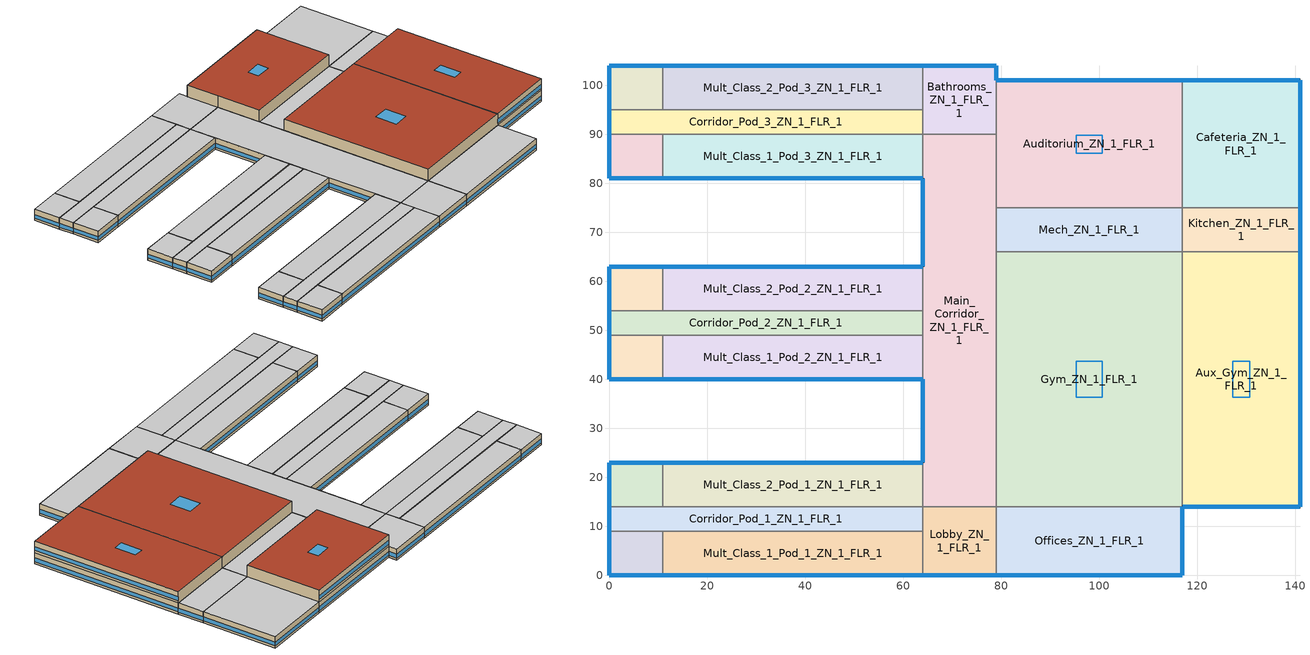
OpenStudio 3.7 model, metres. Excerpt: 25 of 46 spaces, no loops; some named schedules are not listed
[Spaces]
Kitchen_ZN_1_FLR_1
 floor foundation (BTAP-Grnd-Floor-Mass:U-0.757_std): 141,75 141,66 117,66 117,75 z0
 wall outside: 141,66 141,75 z0:4
 wall to Cafeteria_ZN_1_FLR_1: 141,75 117,75 z0:4
 wall to Aux_Gym_ZN_1_FLR_1: 117,66 141,66 z0:4
 wall to Mech_ZN_1_FLR_1: 117,75 117,66 z0:4
 window (BTAP-Ext-FixedWindow:U=0.190 SHGC=0.600): 141,66.03 141,74.97 z0.76:2.1
 ceiling to LIBRARY_MEDIA_CENTER_ZN_1_FLR_2: 141,66 141,75 117,75 117,66 z4
Gym_ZN_1_FLR_1
 floor foundation (BTAP-Grnd-Floor-Mass:U-0.757_std): 117,66 117,14 79,14 79,66 z0
 wall to Aux_Gym_ZN_1_FLR_1: 117,14 117,66 z4:8; 117,14 117,66 z0:4
 wall to Main_Corridor_ZN_1_FLR_1: 79,66 79,14 z0:4
 wall to Offices_ZN_1_FLR_1: 79,14 117,14 z0:4
 wall to Offices_ZN_1_FLR_2: 79,14 117,14 z4:8
 wall to Mech_ZN_1_FLR_2: 117,66 79,66 z4:8
 wall to Mech_ZN_1_FLR_1: 117,66 79,66 z0:4
 wall to Main_Corridor_ZN_1_FLR_2: 79,66 79,14 z4:8
 roof outside: 117,14 117,66 79,66 79,14 z8
 skylight (BTAP-Ext-Skylights:U=0.190 SHGC=0.600): 100.69,36.32 100.69,43.68 95.31,43.68 95.31,36.32 z8
Offices_ZN_1_FLR_1
 floor foundation (BTAP-Grnd-Floor-Mass:U-0.757_std): 117,14 117,0 79,0 79,14 z0
 wall outside: 79,0 117,0 117,14 z0:4
 wall to Lobby_ZN_1_FLR_1: 79,14 79,0 z0:4
 window (BTAP-Ext-FixedWindow:U=0.190 SHGC=0.600): 79.03,0 116.97,0 / 117,0.03 117,13.97 z0.76:2.1
 ceiling to Offices_ZN_1_FLR_2: 117,0 117,14 79,14 79,0 z4
Auditorium_ZN_1_FLR_1
 floor foundation (BTAP-Grnd-Floor-Mass:U-0.757_std): 117,101 117,75 79,75 79,101 z0
 wall outside: 117,101 79,101 z4:8; 117,101 79,101 z0:4
 wall to LIBRARY_MEDIA_CENTER_ZN_1_FLR_2: 117,75 117,101 z4:8
 wall to Main_Corridor_ZN_1_FLR_1: 79,90 79,75 z0:4
 wall to Cafeteria_ZN_1_FLR_1: 117,75 117,101 z0:4
 wall to Bathrooms_ZN_1_FLR_2: 79,101 79,90 z4:8
 wall to Bathrooms_ZN_1_FLR_1: 79,101 79,90 z0:4
 wall to Main_Corridor_ZN_1_FLR_2: 79,90 79,75 z4:8
 wall to Mech_ZN_1_FLR_2: 79,75 117,75 z4:8
 wall to Mech_ZN_1_FLR_1: 79,75 117,75 z0:4
 window (BTAP-Ext-FixedWindow:U=0.190 SHGC=0.600): 116.97,101 79.03,101 z0.76:2.1; 116.97,101 79.03,101 z4.76:6.1
 roof outside: 117,75 117,101 79,101 79,75 z8
 skylight (BTAP-Ext-Skylights:U=0.190 SHGC=0.600): 100.69,86.16 100.69,89.84 95.31,89.84 95.31,86.16 z8
Mult_Class_2_Pod_2_ZN_1_FLR_1
 floor foundation (BTAP-Grnd-Floor-Mass:U-0.757_std): 64,63 64,54 11,54 11,63 z0
 wall outside: 64,63 11,63 z0:4
 wall to Corner_Class_2_Pod_2_ZN_1_FLR_1: 11,63 11,54 z0:4
 wall to Corridor_Pod_2_ZN_1_FLR_1: 11,54 64,54 z0:4
 wall to Main_Corridor_ZN_1_FLR_1: 64,54 64,63 z0:4
 window (BTAP-Ext-FixedWindow:U=0.190 SHGC=0.600): 63.97,63 11.03,63 z0.76:2.1
 ceiling to Mult_Class_2_Pod_2_ZN_1_FLR_2: 64,54 64,63 11,63 11,54 z4
Aux_Gym_ZN_1_FLR_1
 floor foundation (BTAP-Grnd-Floor-Mass:U-0.757_std): 141,66 141,14 117,14 117,66 z0
 wall outside: 117,14 141,14 141,66 z0:4; 117,14 141,14 141,66 z4:8
 wall to LIBRARY_MEDIA_CENTER_ZN_1_FLR_2: 141,66 117,66 z4:8
 window (BTAP-Ext-FixedWindow:U=0.190 SHGC=0.600): 117.03,14 140.97,14 / 141,14.03 141,65.97 z0.76:2.1; 117.03,14 140.97,14 / 141,14.03 141,65.97 z4.76:6.1
 roof outside: 141,14 141,66 117,66 117,14 z8
 skylight (BTAP-Ext-Skylights:U=0.190 SHGC=0.600): 130.7,36.32 130.7,43.68 127.3,43.68 127.3,36.32 z8
Cafeteria_ZN_1_FLR_1
 floor foundation (BTAP-Grnd-Floor-Mass:U-0.757_std): 141,101 141,75 117,75 117,101 z0
 wall outside: 141,75 141,101 117,101 z0:4
 window (BTAP-Ext-FixedWindow:U=0.190 SHGC=0.600): 141,75.03 141,100.97 / 140.97,101 117.03,101 z0.76:2.1
 ceiling to LIBRARY_MEDIA_CENTER_ZN_1_FLR_2: 141,75 141,101 117,101 117,75 z4
Corner_Class_2_Pod_3_ZN_1_FLR_1
 floor foundation (BTAP-Grnd-Floor-Mass:U-0.757_std): 11,104 11,95 0,95 0,104 z0
 wall outside: 11,104 0,104 0,95 z0:4
 wall to Corridor_Pod_3_ZN_1_FLR_1: 0,95 11,95 z0:4
 wall to Mult_Class_2_Pod_3_ZN_1_FLR_1: 11,95 11,104 z0:4
 window (BTAP-Ext-FixedWindow:U=0.190 SHGC=0.600): 10.97,104 0.03,104 / 0,103.97 0,95.03 z0.76:2.1
 ceiling to Corner_Class_2_Pod_3_ZN_1_FLR_2: 11,95 11,104 0,104 0,95 z4
Mult_Class_1_Pod_1_ZN_1_FLR_1
 floor foundation (BTAP-Grnd-Floor-Mass:U-0.757_std): 64,9 64,0 11,0 11,9 z0
 wall outside: 11,0 64,0 z0:4
 wall to Lobby_ZN_1_FLR_1: 64,0 64,9 z0:4
 wall to Corner_Class_1_Pod_1_ZN_1_FLR_1: 11,9 11,0 z0:4
 wall to Corridor_Pod_1_ZN_1_FLR_1: 64,9 11,9 z0:4
 window (BTAP-Ext-FixedWindow:U=0.190 SHGC=0.600): 11.03,0 63.97,0 z0.76:2.1
 ceiling to Mult_Class_1_Pod_1_ZN_1_FLR_2: 64,0 64,9 11,9 11,0 z4
Corner_Class_1_Pod_1_ZN_1_FLR_1
 floor foundation (BTAP-Grnd-Floor-Mass:U-0.757_std): 11,9 11,0 0,0 0,9 z0
 wall outside: 0,9 0,0 11,0 z0:4
 wall to Corridor_Pod_1_ZN_1_FLR_1: 11,9 0,9 z0:4
 window (BTAP-Ext-FixedWindow:U=0.190 SHGC=0.600): 0.03,0 10.97,0 / 0,8.97 0,0.03 z0.76:2.1
 ceiling to Corner_Class_1_Pod_1_ZN_1_FLR_2: 11,0 11,9 0,9 0,0 z4
Corner_Class_1_Pod_2_ZN_1_FLR_1
 floor foundation (BTAP-Grnd-Floor-Mass:U-0.757_std): 11,49 11,40 0,40 0,49 z0
 wall outside: 0,49 0,40 11,40 z0:4
 wall to Mult_Class_1_Pod_2_ZN_1_FLR_1: 11,40 11,49 z0:4
 wall to Corridor_Pod_2_ZN_1_FLR_1: 11,49 0,49 z0:4
 window (BTAP-Ext-FixedWindow:U=0.190 SHGC=0.600): 0.03,40 10.97,40 / 0,48.97 0,40.03 z0.76:2.1
 ceiling to Corner_Class_1_Pod_2_ZN_1_FLR_2: 11,40 11,49 0,49 0,40 z4
Corridor_Pod_2_ZN_1_FLR_1
 floor foundation (BTAP-Grnd-Floor-Mass:U-0.757_std): 64,54 64,49 0,49 0,54 z0
 wall outside: 0,54 0,49 z0:4
 wall to Corner_Class_2_Pod_2_ZN_1_FLR_1: 11,54 0,54 z0:4
 wall to Main_Corridor_ZN_1_FLR_1: 64,49 64,54 z0:4
 wall to Mult_Class_1_Pod_2_ZN_1_FLR_1: 11,49 64,49 z0:4
 window (BTAP-Ext-FixedWindow:U=0.190 SHGC=0.600): 0,53.97 0,49.03 z0.76:2.11
 ceiling to Corridor_Pod_2_ZN_1_FLR_2: 64,49 64,54 0,54 0,49 z4
Corridor_Pod_1_ZN_1_FLR_1
 floor foundation (BTAP-Grnd-Floor-Mass:U-0.757_std): 64,14 64,9 0,9 0,14 z0
 wall outside: 0,14 0,9 z0:4
 wall to Mult_Class_2_Pod_1_ZN_1_FLR_1: 64,14 11,14 z0:4
 wall to Corner_Class_2_Pod_1_ZN_1_FLR_1: 11,14 0,14 z0:4
 wall to Lobby_ZN_1_FLR_1: 64,9 64,14 z0:4
 window (BTAP-Ext-FixedWindow:U=0.190 SHGC=0.600): 0,13.97 0,9.03 z0.76:2.11
 ceiling to Corridor_Pod_1_ZN_1_FLR_2: 64,9 64,14 0,14 0,9 z4
Main_Corridor_ZN_1_FLR_1
 floor foundation (BTAP-Grnd-Floor-Mass:U-0.757_std): 79,90 79,14 64,14 64,90 z0
 wall outside: 64,81 64,63 / 64,40 64,23 z0:4
 wall to Mult_Class_2_Pod_1_ZN_1_FLR_1: 64,23 64,14 z0:4
 wall to Lobby_ZN_1_FLR_1: 64,14 79,14 z0:4
 wall to Mult_Class_1_Pod_3_ZN_1_FLR_1: 64,90 64,81 z0:4
 wall to Mech_ZN_1_FLR_1: 79,66 79,75 z0:4
 wall to Mult_Class_1_Pod_2_ZN_1_FLR_1: 64,49 64,40 z0:4
 wall to Bathrooms_ZN_1_FLR_1: 79,90 64,90 z0:4
 window (BTAP-Ext-FixedWindow:U=0.190 SHGC=0.600): 64,39.97 64,23.03 / 64,80.97 64,63.03 z0.76:2.1
 ceiling to Main_Corridor_ZN_1_FLR_2: 79,14 79,90 64,90 64,14 z4
Bathrooms_ZN_1_FLR_1
 floor foundation (BTAP-Grnd-Floor-Mass:U-0.757_std): 79,104 79,90 64,90 64,104 z0
 wall outside: 79,101 79,104 64,104 z0:4
 wall to Corridor_Pod_3_ZN_1_FLR_1: 64,95 64,90 z0:4
 wall to Mult_Class_2_Pod_3_ZN_1_FLR_1: 64,104 64,95 z0:4
 window (BTAP-Ext-FixedWindow:U=0.190 SHGC=0.600): 79,101.03 79,103.97 z0.76:2.12; 78.97,104 64.03,104 z0.76:2.1
 ceiling to Bathrooms_ZN_1_FLR_2: 79,90 79,104 64,104 64,90 z4
Corridor_Pod_3_ZN_1_FLR_1
 floor foundation (BTAP-Grnd-Floor-Mass:U-0.757_std): 64,95 64,90 0,90 0,95 z0
 wall outside: 0,95 0,90 z0:4
 wall to Mult_Class_1_Pod_3_ZN_1_FLR_1: 11,90 64,90 z0:4
 wall to Corner_Class_1_Pod_3_ZN_1_FLR_1: 0,90 11,90 z0:4
 wall to Mult_Class_2_Pod_3_ZN_1_FLR_1: 64,95 11,95 z0:4
 window (BTAP-Ext-FixedWindow:U=0.190 SHGC=0.600): 0,94.97 0,90.03 z0.76:2.11
 ceiling to Corridor_Pod_3_ZN_1_FLR_2: 64,90 64,95 0,95 0,90 z4
Mult_Class_1_Pod_3_ZN_1_FLR_1
 floor foundation (BTAP-Grnd-Floor-Mass:U-0.757_std): 64,90 64,81 11,81 11,90 z0
 wall outside: 11,81 64,81 z0:4
 wall to Corner_Class_1_Pod_3_ZN_1_FLR_1: 11,90 11,81 z0:4
 window (BTAP-Ext-FixedWindow:U=0.190 SHGC=0.600): 11.03,81 63.97,81 z0.76:2.1
 ceiling to Mult_Class_1_Pod_3_ZN_1_FLR_2: 64,81 64,90 11,90 11,81 z4
Mult_Class_2_Pod_1_ZN_1_FLR_1
 floor foundation (BTAP-Grnd-Floor-Mass:U-0.757_std): 64,23 64,14 11,14 11,23 z0
 wall outside: 64,23 11,23 z0:4
 wall to Corner_Class_2_Pod_1_ZN_1_FLR_1: 11,23 11,14 z0:4
 window (BTAP-Ext-FixedWindow:U=0.190 SHGC=0.600): 63.97,23 11.03,23 z0.76:2.1
 ceiling to Mult_Class_2_Pod_1_ZN_1_FLR_2: 64,14 64,23 11,23 11,14 z4
Lobby_ZN_1_FLR_1
 floor foundation (BTAP-Grnd-Floor-Mass:U-0.757_std): 79,14 79,0 64,0 64,14 z0
 wall outside: 64,0 79,0 z0:4
 window (BTAP-Ext-FixedWindow:U=0.190 SHGC=0.600): 64.03,0 78.97,0 z0.76:2.1
 ceiling to Lobby_ZN_1_FLR_2: 79,0 79,14 64,14 64,0 z4
Mult_Class_2_Pod_3_ZN_1_FLR_1
 floor foundation (BTAP-Grnd-Floor-Mass:U-0.757_std): 64,104 64,95 11,95 11,104 z0
 wall outside: 64,104 11,104 z0:4
 window (BTAP-Ext-FixedWindow:U=0.190 SHGC=0.600): 63.97,104 11.03,104 z0.76:2.1
 ceiling to Mult_Class_2_Pod_3_ZN_1_FLR_2: 64,95 64,104 11,104 11,95 z4
Corner_Class_2_Pod_2_ZN_1_FLR_1
 floor foundation (BTAP-Grnd-Floor-Mass:U-0.757_std): 11,63 11,54 0,54 0,63 z0
 wall outside: 11,63 0,63 0,54 z0:4
 window (BTAP-Ext-FixedWindow:U=0.190 SHGC=0.600): 10.97,63 0.03,63 / 0,62.97 0,54.03 z0.76:2.1
 ceiling to Corner_Class_2_Pod_2_ZN_1_FLR_2: 11,54 11,63 0,63 0,54 z4
Corner_Class_2_Pod_1_ZN_1_FLR_1
 floor foundation (BTAP-Grnd-Floor-Mass:U-0.757_std): 11,23 11,14 0,14 0,23 z0
 wall outside: 11,23 0,23 0,14 z0:4
 window (BTAP-Ext-FixedWindow:U=0.190 SHGC=0.600): 10.97,23 0.03,23 / 0,22.97 0,14.03 z0.76:2.1
 ceiling to Corner_Class_2_Pod_1_ZN_1_FLR_2: 11,14 11,23 0,23 0,14 z4
Mech_ZN_1_FLR_1
 floor foundation (BTAP-Grnd-Floor-Mass:U-0.757_std): 117,75 117,66 79,66 79,75 z0
 ceiling to Mech_ZN_1_FLR_2: 117,66 117,75 79,75 79,66 z4
Corner_Class_1_Pod_3_ZN_1_FLR_1
 floor foundation (BTAP-Grnd-Floor-Mass:U-0.757_std): 11,90 11,81 0,81 0,90 z0
 wall outside: 0,90 0,81 11,81 z0:4
 window (BTAP-Ext-FixedWindow:U=0.190 SHGC=0.600): 0.03,81 10.97,81 / 0,89.97 0,81.03 z0.76:2.1
 ceiling to Corner_Class_1_Pod_3_ZN_1_FLR_2: 11,81 11,90 0,90 0,81 z4
Mult_Class_1_Pod_2_ZN_1_FLR_1
 floor foundation (BTAP-Grnd-Floor-Mass:U-0.757_std): 64,49 64,40 11,40 11,49 z0
 wall outside: 11,40 64,40 z0:4
 window (BTAP-Ext-FixedWindow:U=0.190 SHGC=0.600): 11.03,40 63.97,40 z0.76:2.1
 ceiling to Mult_Class_1_Pod_2_ZN_1_FLR_2: 64,40 64,49 11,49 11,40 z4
[Site]
Calgary Intl AP_AB_CAN: Latitude {deg}=51.11; Longitude {deg}=-114.02; Time Zone {hr}=-7; Elevation {m}=1084.1; Terrain=City
[Building]
SecondarySchool: North Axis {deg}=0; Default Construction Set=BTAP-Mass at hdd = 5000.0; Standards Number of Stories=2; Standards Number of Above Ground Stories=2; Standards Template=NECB2017; Standards Building Type=SecondarySchool
[ClimateZones]
Climate Zone Institution Name 1=ASHRAE; Climate Zone Document Name 1=ANSI/ASHRAE Standard 169; Climate Zone Document Year 1=2006; Climate Zone Value 1=7
[Site:WaterMainsTemperature]
Calculation Method=Correlation; Annual Average Outdoor Air Temperature {C}=4.69167; Maximum Difference In Monthly Average Outdoor Air Temperatures {deltaC}=24.6
[Site:GroundTemperature:BuildingSurface]
19.527, 19.502, 19.536, 19.598, 20.002, 21.64, 22.225, 22.375, 21.449, 20.121, 19.802, 19.633
[SizingPeriod:DesignDay] Barometric Pressure {Pa}=88961; Rain Indicator=No; Snow Indicator=No; Day of Month=21; Daylight Saving Time Indicator=No; Humidity Condition Type=Wetbulb; Dry-Bulb Temperature Range Modifier Type=DefaultMultipliers
Name | Maximum Dry-Bulb Temperature {C} | Daily Dry-Bulb Temperature Range {deltaC} | Wind Speed {m/s} | Wind Direction {deg} | Month | Day Type | Wetbulb or DewPoint at Maximum Dry-Bulb {C} | Solar Model Indicator | ASHRAE Clear Sky Optical Depth for Beam Irradiance | ASHRAE Clear Sky Optical Depth for Diffuse Irradiance | Sky Clearness
Calgary Intl AP Ann Clg .4% Condns DB=>MWB | 28.8 | 12.3 | 4.5 | 160 | 7 | SummerDesignDay | 16 | ASHRAETau | 0.34 | 2.419
Calgary Intl AP Ann Clg .4% Condns WB=>MDB | 25.5 | 12.3 | 4.5 | 160 | 7 | SummerDesignDay | 17.8 | ASHRAETau | 0.34 | 2.419
Calgary Intl AP Ann Htg 99.6% Condns DB | -27.7 | 0 | 2.7 | 200 | 1 | WinterDesignDay | -27.7 | ASHRAEClearSky |  |  | 0
[Site:GroundTemperature:Shallow]
-1.6, -5.4, -6.4, -5.5, -0.4, 5.3, 10.8, 14.7, 15.8, 14, 9.5, 4
[Site:GroundTemperature:Deep]
4, 1.3, -0.4, -0.9, 0.1, 2.3, 5.2, 8, 9.9, 10.3, 9.2, 7
[Site:GroundTemperature:FCfactorMethod]
January Ground Temperature {C}=5.5; February Ground Temperature {C}=-2; March Ground Temperature {C}=-7.6; April Ground Temperature {C}=-6.3; May Ground Temperature {C}=-6.6; June Ground Temperature {C}=-0.3; July Ground Temperature {C}=4.9; August Ground Temperature {C}=10.2; September Ground Temperature {C}=13.8; October Ground Temperature {C}=17; November Ground Temperature {C}=16.6; December Ground Temperature {C}=11.1
[Material:NoMass] Roughness=Smooth; Thermal Absorptance=0.9; Solar Absorptance=0.7
Name | Thermal Resistance {m2-K/W} | Visible Absorptance
Typical Carpet Pad; Typical Carpet Pad 1 | 0.21648 | 0.8
Typical Insulation 1 | 5.91238 | 0.7
Typical Insulation 2 | 4.49096 | 0.7
Typical Insulation 3 | 7.24636 | 0.7
Typical Carpet Pad 2 | 1.25503 | 0.8
Typical Carpet Pad 3; Typical Carpet Pad 4 | 3.45515 | 0.8
Typical Insulation 4 | 0.526298 | 0.7
Typical Insulation 5 | 0.526316 | 0.7
[Material]
Name | Roughness | Thickness {m} | Conductivity {W/m-K} | Density {kg/m3} | Specific Heat {J/kg-K} | Thermal Absorptance | Solar Absorptance | Visible Absorptance
G05 25mm wood | MediumSmooth | 0.0254 | 0.15 | 608 | 1630 | 0.9 | 0.5 | 0.5
100mm Normalweight concrete floor 1 | MediumSmooth | 0.1016 | 2.31 | 2322 | 832
G01 13mm gypsum board 1 | Smooth | 0.0127 | 0.16 | 800 | 1090 | 0.9 | 0.7 | 0.5
4 in. Normalweight Concrete Floor 1 | MediumRough | 0.1016 | 2.31 | 2322 | 832 | 0.9 | 0.7 | 0.7
1IN Stucco 1 | Smooth | 0.0253 | 0.6918 | 1858 | 837 | 0.9 | 0.7 | 0.92
8IN CONCRETE HW RefBldg 1 | Rough | 0.2032 | 1.311 | 2240 | 836.8 | 0.9 | 0.7 | 0.7
1/2IN Gypsum 1 | Smooth | 0.0127 | 0.16 | 784.9 | 830 | 0.9 | 0.4 | 0.4
Metal Roof Surface 1; F08 Metal surface 1 | Smooth | 0.0008 | 45.28 | 7824 | 500 | 0.9 | 0.7 | 0.7
6 in. Normalweight Concrete Floor 1; 6 in. Normalweight Concrete Floor 2; 6 in. Normalweight Concrete Floor 3 | MediumRough | 0.1524 | 2.31 | 2322 | 832 | 0.9 | 0.7 | 0.7
Expanded Polystyrene | MediumSmooth | 0.0363959 | 0.029 | 29 | 1210
[Construction]
BTAP-Int-Partition; BTAP-Int-Door: G05 25mm wood
BTAP-Int-Floor: 100mm Normalweight concrete floor 1, Typical Carpet Pad
BTAP-Int-Wall: G01 13mm gypsum board 1, G01 13mm gypsum board 1
BTAP-Int-Ceiling: Typical Carpet Pad, 100mm Normalweight concrete floor 1
BTAP-Int-Window: SimpleGlazing
BTAP-Ext-Floor-Mass:U-0.162: Typical Insulation 1, 4 in. Normalweight Concrete Floor 1, Typical Carpet Pad 1
BTAP-Ext-Wall-Mass:U-0.21: 1IN Stucco 1, 8IN CONCRETE HW RefBldg 1, Typical Insulation 2, 1/2IN Gypsum 1
BTAP-Ext-Roof-Metal:U-0.138: Metal Roof Surface 1, Typical Insulation 3
BTAP-Grnd-Floor-Mass:U-0.757: 6 in. Normalweight Concrete Floor 1, Typical Carpet Pad 2
BTAP-Grnd-Wall-Mass:U-0.284: 6 in. Normalweight Concrete Floor 2, Typical Carpet Pad 3
BTAP-Grnd-Roof-Mass:U-0.284: 6 in. Normalweight Concrete Floor 3, Typical Carpet Pad 4
BTAP-Ext-FixedWindow:U=0.190 SHGC=0.600; BTAP-Ext-GlassDoors:U=0.190 SHGC=0.600; BTAP-Ext-Skylights:U=0.190 SHGC=0.600; BTAP-Ext-DaylightDomes:U=0.190 SHGC=0.600; BTAP-Ext-DaylightDiffuser:U=0.190 SHGC=0.600: SimpleGlazing:U=0.190 SHGC=0.600
BTAP-Ext-Door:U-1.9: F08 Metal surface 1, Typical Insulation 4
BTAP-Ext-OverHeadDoor:U-1.9: Typical Insulation 5
BTAP-Grnd-Floor-Mass:U-0.757_std: 6 in. Normalweight Concrete Floor 1, Expanded Polystyrene
[DefaultConstructionSet]
BTAP-Mass at hdd = 5000.0: Default Exterior Surface Constructions=BTAP-Mass at hdd = 5000.0; Default Interior Surface Constructions=Default Surface Constructions 2; Default Ground Contact Surface Constructions=BTAP-Mass at hdd = 5000.0 1; Default Exterior SubSurface Constructions=BTAP-Mass at hdd = 5000.0; Default Interior SubSurface Constructions=Default Sub Surface Constructions 2; Interior Partition Construction=BTAP-Int-Partition
[DefaultSurfaceConstructions]
Name | Floor Construction | Wall Construction | Roof Ceiling Construction
Default Surface Constructions 2 | BTAP-Int-Floor | BTAP-Int-Wall | BTAP-Int-Ceiling
BTAP-Mass at hdd = 5000.0 | BTAP-Ext-Floor-Mass:U-0.162 | BTAP-Ext-Wall-Mass:U-0.21 | BTAP-Ext-Roof-Metal:U-0.138
BTAP-Mass at hdd = 5000.0 1 | BTAP-Grnd-Floor-Mass:U-0.757 | BTAP-Grnd-Wall-Mass:U-0.284 | BTAP-Grnd-Roof-Mass:U-0.284
[DefaultSubSurfaceConstructions]
Name | Fixed Window Construction | Operable Window Construction | Door Construction | Glass Door Construction | Overhead Door Construction | Skylight Construction | Tubular Daylight Dome Construction | Tubular Daylight Diffuser Construction
Default Sub Surface Constructions 2 | BTAP-Int-Window | BTAP-Int-Window | BTAP-Int-Door
BTAP-Mass at hdd = 5000.0 | BTAP-Ext-FixedWindow:U=0.190 SHGC=0.600 | BTAP-Ext-FixedWindow:U=0.190 SHGC=0.600 | BTAP-Ext-Door:U-1.9 | BTAP-Ext-GlassDoors:U=0.190 SHGC=0.600 | BTAP-Ext-OverHeadDoor:U-1.9 | BTAP-Ext-Skylights:U=0.190 SHGC=0.600 | BTAP-Ext-DaylightDomes:U=0.190 SHGC=0.600 | BTAP-Ext-DaylightDiffuser:U=0.190 SHGC=0.600
[WindowMaterial:SimpleGlazingSystem] Solar Heat Gain Coefficient=0.6; Visible Transmittance=0.21
Name | U-Factor {W/m2-K}
SimpleGlazing | 2.2
SimpleGlazing:U=0.190 SHGC=0.600 | 1.9
[Space] Building Story=Building Story 1; Part of Total Floor Area=Yes; Volume {m3}=Autocalculate
Name | Space Type | Thermal Zone
Kitchen_ZN_1_FLR_1 | Space Function Food preparation area | ALL_ST=Food preparation area_FL=Building Story 1_SCH=B
Corner_Class_1_Pod_2_ZN_1_FLR_1; Corner_Class_1_Pod_1_ZN_1_FLR_1; Corner_Class_1_Pod_3_ZN_1_FLR_1 | Space Function Classroom/Lecture hall/Training room other | ALL_ST=Classroom/Lecture hall/Training room other_FL=Building Story 1_SCH=D 3
Gym_ZN_1_FLR_1 | Space Function Gymnasium/Fitness centre playing area | ALL_ST=Gymnasium/Fitness centre playing area_FL=Building Story 1_SCH=B 1
Offices_ZN_1_FLR_1 | Space Function Office enclosed <= 25 m2 | ALL_ST=Office enclosed <= 25 m2_FL=Building Story 1_SCH=A
Auditorium_ZN_1_FLR_1 | Space Function Audience seating area permanent - auditorium | ALL_ST=Audience seating area permanent - auditorium_FL=Building Story 1_SCH=C
Mult_Class_2_Pod_2_ZN_1_FLR_1; Mult_Class_2_Pod_1_ZN_1_FLR_1; Mult_Class_2_Pod_3_ZN_1_FLR_1 | Space Function Classroom/Lecture hall/Training room other | ALL_ST=Classroom/Lecture hall/Training room other_FL=Building Story 1_SCH=D
Aux_Gym_ZN_1_FLR_1 | Space Function Gymnasium/Fitness centre playing area | ALL_ST=Gymnasium/Fitness centre playing area_FL=Building Story 1_SCH=B
Mult_Class_1_Pod_2_ZN_1_FLR_1; Mult_Class_1_Pod_3_ZN_1_FLR_1; Mult_Class_1_Pod_1_ZN_1_FLR_1 | Space Function Classroom/Lecture hall/Training room other | ALL_ST=Classroom/Lecture hall/Training room other_FL=Building Story 1_SCH=D 2
Cafeteria_ZN_1_FLR_1 | Space Function Conference/Meeting/Multi-purpose room | ALL_ST=Conference/Meeting/Multi-purpose room_FL=Building Story 1_SCH=C
Mech_ZN_1_FLR_1 | Space Function Electrical/Mechanical room-sch-D | WILD_ST=Electrical/Mechanical room-sch-D_FL=Building Story 1_SCH=D
Corridor_Pod_1_ZN_1_FLR_1; Corridor_Pod_3_ZN_1_FLR_1; Corridor_Pod_2_ZN_1_FLR_1 | Space Function Corridor/Transition area other-sch-D | WILD_ST=Corridor/Transition area other-sch-D_FL=Building Story 1_SCH=D
Corner_Class_2_Pod_3_ZN_1_FLR_1; Corner_Class_2_Pod_1_ZN_1_FLR_1; Corner_Class_2_Pod_2_ZN_1_FLR_1 | Space Function Classroom/Lecture hall/Training room other | ALL_ST=Classroom/Lecture hall/Training room other_FL=Building Story 1_SCH=D 1
Main_Corridor_ZN_1_FLR_1 | Space Function Corridor/Transition area other-sch-D | WILD_ST=Corridor/Transition area other-sch-D_FL=Building Story 1_SCH=D 1
Bathrooms_ZN_1_FLR_1 | Space Function Washroom - other-sch-D | WET_ST=Washroom - other-sch-D_FL=Building Story 1_SCHD
Lobby_ZN_1_FLR_1 | Space Function Lobby - other | ALL_ST=Lobby - other_FL=Building Story 1_SCH=C
[BuildingStory]
Building Story 1: Nominal Z Coordinate {m}=0
[SpaceType] Standards Building Type=Space Function
Name | Default Schedule Set | Design Specification Outdoor Air Object | Standards Space Type
Space Function Audience seating area permanent - auditorium | Space Function Audience seating area permanent - auditorium Schedule Set | Space Function Audience seating area permanent - auditorium Ventilation | Audience seating area permanent - auditorium
Space Function Gymnasium/Fitness centre playing area | Space Function Gymnasium/Fitness centre playing area Schedule Set | Space Function Gymnasium/Fitness centre playing area Ventilation | Gymnasium/Fitness centre playing area
Space Function Washroom - other-sch-D | Space Function Washroom - other-sch-D Schedule Set | Space Function Washroom - other-sch-D Ventilation | Washroom - other-sch-D
Space Function Conference/Meeting/Multi-purpose room | Space Function Conference/Meeting/Multi-purpose room Schedule Set | Space Function Conference/Meeting/Multi-purpose room Ventilation | Conference/Meeting/Multi-purpose room
Space Function Classroom/Lecture hall/Training room other | Space Function Classroom/Lecture hall/Training room other Schedule Set | Space Function Classroom/Lecture hall/Training room other Ventilation | Classroom/Lecture hall/Training room other
Space Function Corridor/Transition area other-sch-D | Space Function Corridor/Transition area other-sch-D Schedule Set | Space Function Corridor/Transition area other-sch-D Ventilation | Corridor/Transition area other-sch-D
Space Function Food preparation area | Space Function Food preparation area Schedule Set | Space Function Food preparation area Ventilation | Food preparation area
Space Function Lobby - other | Space Function Lobby - other Schedule Set | Space Function Lobby - other Ventilation | Lobby - other
Space Function Electrical/Mechanical room-sch-D | Space Function Electrical/Mechanical room-sch-D Schedule Set | Space Function Electrical/Mechanical room-sch-D Ventilation | Electrical/Mechanical room-sch-D
Space Function Office enclosed <= 25 m2 | Space Function Office enclosed <= 25 m2 Schedule Set | Space Function Office enclosed <= 25 m2 Ventilation | Office enclosed <= 25 m2
[People:Definition] Number of People Calculation Method=People/Area; Fraction Radiant=0.3
Name | People per Space Floor Area {person/m2}
Space Function Audience seating area permanent - auditorium People Definition; Space Function Conference/Meeting/Multi-purpose room People Definition; Space Function Gymnasium/Fitness centre playing area People Definition | 0.200073
Space Function Classroom/Lecture hall/Training room other People Definition | 0.133382
Space Function Corridor/Transition area other-sch-D People Definition | 0.0100036
Space Function Electrical/Mechanical room-sch-D People Definition | 0.00500182
Space Function Food preparation area People Definition; Space Function Office enclosed <= 25 m2 People Definition | 0.0500182
Space Function Lobby - other People Definition | 0.100036
Space Function Washroom - other-sch-D People Definition | 0.0333454
[People] Work Efficiency Schedule=Work Efficiency Schedule; Clothing Insulation Schedule=Clothing Schedule; Air Velocity Schedule=Air Velocity Schedule; Multiplier=1
Name | People Definition | Space or SpaceType
Space Function Audience seating area permanent - auditorium People | Space Function Audience seating area permanent - auditorium People Definition | Space Function Audience seating area permanent - auditorium
Space Function Classroom/Lecture hall/Training room other People | Space Function Classroom/Lecture hall/Training room other People Definition | Space Function Classroom/Lecture hall/Training room other
Space Function Conference/Meeting/Multi-purpose room People | Space Function Conference/Meeting/Multi-purpose room People Definition | Space Function Conference/Meeting/Multi-purpose room
Space Function Corridor/Transition area other-sch-D People | Space Function Corridor/Transition area other-sch-D People Definition | Space Function Corridor/Transition area other-sch-D
Space Function Electrical/Mechanical room-sch-D People | Space Function Electrical/Mechanical room-sch-D People Definition | Space Function Electrical/Mechanical room-sch-D
Space Function Food preparation area People | Space Function Food preparation area People Definition | Space Function Food preparation area
Space Function Gymnasium/Fitness centre playing area People | Space Function Gymnasium/Fitness centre playing area People Definition | Space Function Gymnasium/Fitness centre playing area
Space Function Lobby - other People | Space Function Lobby - other People Definition | Space Function Lobby - other
Space Function Office enclosed <= 25 m2 People | Space Function Office enclosed <= 25 m2 People Definition | Space Function Office enclosed <= 25 m2
Space Function Washroom - other-sch-D People | Space Function Washroom - other-sch-D People Definition | Space Function Washroom - other-sch-D
[Lights:Definition] Design Level Calculation Method=Watts/Area; Fraction Radiant=0.5; Fraction Visible=0.2
Name | Watts per Space Floor Area {W/m2}
Space Function Audience seating area permanent - auditorium Lights Definition | 6.80247
Space Function Classroom/Lecture hall/Training room other Lights Definition | 10.2999
Space Function Conference/Meeting/Multi-purpose room Lights Definition | 11.4999
Space Function Corridor/Transition area other-sch-D Lights Definition | 7.10258
Space Function Electrical/Mechanical room-sch-D Lights Definition | 4.60167
Space Function Food preparation area Lights Definition | 11.3999
Space Function Gymnasium/Fitness centre playing area Lights Definition | 8.79993
Space Function Lobby - other Lights Definition | 10.7999
Space Function Office enclosed <= 25 m2 Lights Definition | 9.99992
Space Function Washroom - other-sch-D Lights Definition | 9.09993
[Lights] Fraction Replaceable=1
Name | Lights Definition | Space or SpaceType
Space Function Audience seating area permanent - auditorium Lights | Space Function Audience seating area permanent - auditorium Lights Definition | Space Function Audience seating area permanent - auditorium
Space Function Classroom/Lecture hall/Training room other Lights | Space Function Classroom/Lecture hall/Training room other Lights Definition | Space Function Classroom/Lecture hall/Training room other
Space Function Conference/Meeting/Multi-purpose room Lights | Space Function Conference/Meeting/Multi-purpose room Lights Definition | Space Function Conference/Meeting/Multi-purpose room
Space Function Corridor/Transition area other-sch-D Lights | Space Function Corridor/Transition area other-sch-D Lights Definition | Space Function Corridor/Transition area other-sch-D
Space Function Electrical/Mechanical room-sch-D Lights | Space Function Electrical/Mechanical room-sch-D Lights Definition | Space Function Electrical/Mechanical room-sch-D
Space Function Food preparation area Lights | Space Function Food preparation area Lights Definition | Space Function Food preparation area
Space Function Gymnasium/Fitness centre playing area Lights | Space Function Gymnasium/Fitness centre playing area Lights Definition | Space Function Gymnasium/Fitness centre playing area
Space Function Lobby - other Lights | Space Function Lobby - other Lights Definition | Space Function Lobby - other
Space Function Office enclosed <= 25 m2 Lights | Space Function Office enclosed <= 25 m2 Lights Definition | Space Function Office enclosed <= 25 m2
Space Function Washroom - other-sch-D Lights | Space Function Washroom - other-sch-D Lights Definition | Space Function Washroom - other-sch-D
[ElectricEquipment:Definition] Design Level Calculation Method=Watts/Area; Fraction Radiant=0.5
Name | Watts per Space Floor Area {W/m2}
Space Function Audience seating area permanent - auditorium Elec Equip Definition | 2.50091
Space Function Classroom/Lecture hall/Training room other Elec Equip Definition | 5.00182
Space Function Conference/Meeting/Multi-purpose room Elec Equip Definition; Space Function Electrical/Mechanical room-sch-D Elec Equip Definition; Space Function Lobby - other Elec Equip Definition; Space Function Washroom - other-sch-D Elec Equip Definition | 1.00036
Space Function Food preparation area Elec Equip Definition | 10.0036
Space Function Gymnasium/Fitness centre playing area Elec Equip Definition | 1.50055
Space Function Office enclosed <= 25 m2 Elec Equip Definition | 7.50273
[ElectricEquipment]
Name | Electric Equipment Definition | Space or SpaceType
Space Function Audience seating area permanent - auditorium Elec Equip | Space Function Audience seating area permanent - auditorium Elec Equip Definition | Space Function Audience seating area permanent - auditorium
Space Function Classroom/Lecture hall/Training room other Elec Equip | Space Function Classroom/Lecture hall/Training room other Elec Equip Definition | Space Function Classroom/Lecture hall/Training room other
Space Function Conference/Meeting/Multi-purpose room Elec Equip | Space Function Conference/Meeting/Multi-purpose room Elec Equip Definition | Space Function Conference/Meeting/Multi-purpose room
Space Function Electrical/Mechanical room-sch-D Elec Equip | Space Function Electrical/Mechanical room-sch-D Elec Equip Definition | Space Function Electrical/Mechanical room-sch-D
Space Function Food preparation area Elec Equip | Space Function Food preparation area Elec Equip Definition | Space Function Food preparation area
Space Function Gymnasium/Fitness centre playing area Elec Equip | Space Function Gymnasium/Fitness centre playing area Elec Equip Definition | Space Function Gymnasium/Fitness centre playing area
Space Function Lobby - other Elec Equip | Space Function Lobby - other Elec Equip Definition | Space Function Lobby - other
Space Function Office enclosed <= 25 m2 Elec Equip | Space Function Office enclosed <= 25 m2 Elec Equip Definition | Space Function Office enclosed <= 25 m2
Space Function Washroom - other-sch-D Elec Equip | Space Function Washroom - other-sch-D Elec Equip Definition | Space Function Washroom - other-sch-D
[DesignSpecification:OutdoorAir] Outdoor Air Method=Sum
Name | Outdoor Air Flow per Person {m3/s-person} | Outdoor Air Flow per Floor Area {m3/s-m2}
Space Function Audience seating area permanent - auditorium Ventilation | 0.0571292
Space Function Classroom/Lecture hall/Training room other Ventilation | 0.0285646
Space Function Conference/Meeting/Multi-purpose room Ventilation | 0.0190431
Space Function Corridor/Transition area other-sch-D Ventilation; Space Function Electrical/Mechanical room-sch-D Ventilation |  | 0.000254
Space Function Food preparation area Ventilation | 0.0304689
Space Function Gymnasium/Fitness centre playing area Ventilation | 0.0152345
Space Function Lobby - other Ventilation | 0.152345
Space Function Office enclosed <= 25 m2 Ventilation | 0.0142188
Space Function Washroom - other-sch-D Ventilation | 0.228517
[DefaultScheduleSet] People Activity Level Schedule=NECB-Activity; Infiltration Schedule=Always On
Name | Number of People Schedule | Lighting Schedule | Electric Equipment Schedule
Space Function Audience seating area permanent - auditorium Schedule Set | NECB-C-Occupancy | NECB-C-Lighting | NECB-C-Electric-Equipment
Space Function Classroom/Lecture hall/Training room other Schedule Set; Space Function Washroom - other-sch-D Schedule Set | NECB-D-Occupancy | NECB-D-Occupancy-NECB-D-Lighting-0.5-0.0-0.67-Light Ruleset | NECB-D-Electric-Equipment
Space Function Conference/Meeting/Multi-purpose room Schedule Set | NECB-C-Occupancy | NECB-C-Occupancy-NECB-C-Lighting-0.5-0.0-0.67-Light Ruleset | NECB-C-Electric-Equipment
Space Function Corridor/Transition area other-sch-D Schedule Set; Space Function Electrical/Mechanical room-sch-D Schedule Set | NECB-D-Occupancy | NECB-D-Lighting | NECB-D-Electric-Equipment
Space Function Food preparation area Schedule Set; Space Function Gymnasium/Fitness centre playing area Schedule Set | NECB-B-Occupancy | NECB-B-Occupancy-NECB-B-Lighting-0.0-0.0-0.67-Light Ruleset | NECB-B-Electric-Equipment
Space Function Lobby - other Schedule Set | NECB-C-Occupancy | NECB-C-Occupancy-NECB-C-Lighting-0.0-0.0-0.67-Light Ruleset | NECB-C-Electric-Equipment
Space Function Office enclosed <= 25 m2 Schedule Set | NECB-A-Occupancy | NECB-A-Occupancy-NECB-A-Lighting-0.3-0.1-0.67-Light Ruleset | NECB-A-Electric-Equipment
[ThermostatSetpoint:DualSetpoint]
Name | Heating Setpoint Temperature Schedule | Cooling Setpoint Temperature Schedule
Space Function Washroom - other-sch-D Thermostat 5; Space Function Classroom/Lecture hall/Training room other Thermostat 52; Space Function Classroom/Lecture hall/Training room other Thermostat 54; Space Function Classroom/Lecture hall/Training room other Thermostat 55; Space Function Classroom/Lecture hall/Training room other Thermostat 56; Space Function Corridor/Transition area other-sch-D Thermostat 17; Space Function Corridor/Transition area other-sch-D Thermostat 18; Space Function Electrical/Mechanical room-sch-D Thermostat 5 | NECB-D-Thermostat Setpoint-Heating | NECB-D-Thermostat Setpoint-Cooling
Space Function Gymnasium/Fitness centre playing area Thermostat 5; Space Function Food preparation area Thermostat 3; Space Function Gymnasium/Fitness centre playing area Thermostat 6 | NECB-B-Thermostat Setpoint-Heating | NECB-B-Thermostat Setpoint-Cooling
Space Function Audience seating area permanent - auditorium Thermostat 3; Space Function Lobby - other Thermostat 6; Space Function Conference/Meeting/Multi-purpose room Thermostat 3 | NECB-C-Thermostat Setpoint-Heating | NECB-C-Thermostat Setpoint-Cooling
Space Function Office enclosed <= 25 m2 Thermostat 6 | NECB-A-Thermostat Setpoint-Heating | NECB-A-Thermostat Setpoint-Cooling
[SpaceInfiltration:DesignFlowRate] Schedule=Always On Discrete; Design Flow Rate Calculation Method=Flow/ExteriorArea; Flow per Exterior Surface Area {m3/s-m2}=0.00025; Constant Term Coefficient=0; Temperature Term Coefficient=0; Velocity Term Coefficient=0.224; Velocity Squared Term Coefficient=0
Name | Space or SpaceType
Auditorium_ZN_1_FLR_1 Infiltration | Auditorium_ZN_1_FLR_1
Aux_Gym_ZN_1_FLR_1 Infiltration | Aux_Gym_ZN_1_FLR_1
Bathrooms_ZN_1_FLR_1 Infiltration | Bathrooms_ZN_1_FLR_1
Cafeteria_ZN_1_FLR_1 Infiltration | Cafeteria_ZN_1_FLR_1
Corner_Class_1_Pod_1_ZN_1_FLR_1 Infiltration | Corner_Class_1_Pod_1_ZN_1_FLR_1
Corner_Class_1_Pod_2_ZN_1_FLR_1 Infiltration | Corner_Class_1_Pod_2_ZN_1_FLR_1
Corner_Class_1_Pod_3_ZN_1_FLR_1 Infiltration | Corner_Class_1_Pod_3_ZN_1_FLR_1
Corner_Class_2_Pod_1_ZN_1_FLR_1 Infiltration | Corner_Class_2_Pod_1_ZN_1_FLR_1
Corner_Class_2_Pod_2_ZN_1_FLR_1 Infiltration | Corner_Class_2_Pod_2_ZN_1_FLR_1
Corner_Class_2_Pod_3_ZN_1_FLR_1 Infiltration | Corner_Class_2_Pod_3_ZN_1_FLR_1
Corridor_Pod_1_ZN_1_FLR_1 Infiltration | Corridor_Pod_1_ZN_1_FLR_1
Corridor_Pod_2_ZN_1_FLR_1 Infiltration | Corridor_Pod_2_ZN_1_FLR_1
Corridor_Pod_3_ZN_1_FLR_1 Infiltration | Corridor_Pod_3_ZN_1_FLR_1
Gym_ZN_1_FLR_1 Infiltration | Gym_ZN_1_FLR_1
Kitchen_ZN_1_FLR_1 Infiltration | Kitchen_ZN_1_FLR_1
Lobby_ZN_1_FLR_1 Infiltration | Lobby_ZN_1_FLR_1
Main_Corridor_ZN_1_FLR_1 Infiltration | Main_Corridor_ZN_1_FLR_1
Mult_Class_1_Pod_1_ZN_1_FLR_1 Infiltration | Mult_Class_1_Pod_1_ZN_1_FLR_1
Mult_Class_1_Pod_2_ZN_1_FLR_1 Infiltration | Mult_Class_1_Pod_2_ZN_1_FLR_1
Mult_Class_1_Pod_3_ZN_1_FLR_1 Infiltration | Mult_Class_1_Pod_3_ZN_1_FLR_1
Mult_Class_2_Pod_1_ZN_1_FLR_1 Infiltration | Mult_Class_2_Pod_1_ZN_1_FLR_1
Mult_Class_2_Pod_2_ZN_1_FLR_1 Infiltration | Mult_Class_2_Pod_2_ZN_1_FLR_1
Mult_Class_2_Pod_3_ZN_1_FLR_1 Infiltration | Mult_Class_2_Pod_3_ZN_1_FLR_1
Offices_ZN_1_FLR_1 Infiltration | Offices_ZN_1_FLR_1
[ThermalZone] Use Ideal Air Loads=No
Name | Thermostat
WET_ST=Washroom - other-sch-D_FL=Building Story 1_SCHD | Space Function Washroom - other-sch-D Thermostat 5
ALL_ST=Gymnasium/Fitness centre playing area_FL=Building Story 1_SCH=B | Space Function Gymnasium/Fitness centre playing area Thermostat 5
ALL_ST=Audience seating area permanent - auditorium_FL=Building Story 1_SCH=C | Space Function Audience seating area permanent - auditorium Thermostat 3
ALL_ST=Classroom/Lecture hall/Training room other_FL=Building Story 1_SCH=D | Space Function Classroom/Lecture hall/Training room other Thermostat 52
ALL_ST=Lobby - other_FL=Building Story 1_SCH=C | Space Function Lobby - other Thermostat 6
ALL_ST=Office enclosed <= 25 m2_FL=Building Story 1_SCH=A | Space Function Office enclosed <= 25 m2 Thermostat 6
ALL_ST=Food preparation area_FL=Building Story 1_SCH=B | Space Function Food preparation area Thermostat 3
ALL_ST=Gymnasium/Fitness centre playing area_FL=Building Story 1_SCH=B 1 | Space Function Gymnasium/Fitness centre playing area Thermostat 6
ALL_ST=Classroom/Lecture hall/Training room other_FL=Building Story 1_SCH=D 1 | Space Function Classroom/Lecture hall/Training room other Thermostat 54
ALL_ST=Classroom/Lecture hall/Training room other_FL=Building Story 1_SCH=D 2 | Space Function Classroom/Lecture hall/Training room other Thermostat 55
ALL_ST=Classroom/Lecture hall/Training room other_FL=Building Story 1_SCH=D 3 | Space Function Classroom/Lecture hall/Training room other Thermostat 56
ALL_ST=Conference/Meeting/Multi-purpose room_FL=Building Story 1_SCH=C | Space Function Conference/Meeting/Multi-purpose room Thermostat 3
WILD_ST=Corridor/Transition area other-sch-D_FL=Building Story 1_SCH=D | Space Function Corridor/Transition area other-sch-D Thermostat 17
WILD_ST=Corridor/Transition area other-sch-D_FL=Building Story 1_SCH=D 1 | Space Function Corridor/Transition area other-sch-D Thermostat 18
WILD_ST=Electrical/Mechanical room-sch-D_FL=Building Story 1_SCH=D | Space Function Electrical/Mechanical room-sch-D Thermostat 5
[Foundation:Kiva] Wall Height Above Grade {m}=0; Wall Depth Below Slab {m}=0
Bldg Kiva Foundation; Mult_Class_2_Pod_2_ZN_1_FLR_1_Floor Kiva Foundation; Mult_Class_2_Pod_3_ZN_1_FLR_1_Floor Kiva Foundation; Corner_Class_2_Pod_2_ZN_1_FLR_1_Floor Kiva Foundation; Corner_Class_2_Pod_3_ZN_1_FLR_1_Floor Kiva Foundation; Mult_Class_1_Pod_2_ZN_1_FLR_1_Floor Kiva Foundation; Mult_Class_1_Pod_3_ZN_1_FLR_1_Floor Kiva Foundation; Corner_Class_1_Pod_2_ZN_1_FLR_1_Floor Kiva Foundation; Corner_Class_1_Pod_3_ZN_1_FLR_1_Floor Kiva Foundation; Corridor_Pod_2_ZN_1_FLR_1_Floor Kiva Foundation; Corridor_Pod_3_ZN_1_FLR_1_Floor Kiva Foundation
[SurfaceProperty:ExposedFoundationPerimeter] Exposed Perimeter Calculation Method=TotalExposedPerimeter
Name | Total Exposed Perimeter {m}
Auditorium_ZN_1_FLR_1_Floor | 38
Mult_Class_2_Pod_1_ZN_1_FLR_1_Floor; Mult_Class_2_Pod_2_ZN_1_FLR_1_Floor; Mult_Class_2_Pod_3_ZN_1_FLR_1_Floor; Mult_Class_1_Pod_1_ZN_1_FLR_1_Floor; Mult_Class_1_Pod_2_ZN_1_FLR_1_Floor; Mult_Class_1_Pod_3_ZN_1_FLR_1_Floor | 53
Corner_Class_2_Pod_1_ZN_1_FLR_1_Floor; Corner_Class_2_Pod_2_ZN_1_FLR_1_Floor; Corner_Class_2_Pod_3_ZN_1_FLR_1_Floor; Corner_Class_1_Pod_1_ZN_1_FLR_1_Floor; Corner_Class_1_Pod_2_ZN_1_FLR_1_Floor; Corner_Class_1_Pod_3_ZN_1_FLR_1_Floor | 20
Cafeteria_ZN_1_FLR_1_Floor | 50
Kitchen_ZN_1_FLR_1_Floor | 9
Aux_Gym_ZN_1_FLR_1_Floor | 76
Gym_ZN_1_FLR_1_Floor; Mech_ZN_1_FLR_1_Floor | 0
Lobby_ZN_1_FLR_1_Floor | 15
Offices_ZN_1_FLR_1_Floor | 52
Bathrooms_ZN_1_FLR_1_Floor | 18
Corridor_Pod_1_ZN_1_FLR_1_Floor; Corridor_Pod_2_ZN_1_FLR_1_Floor; Corridor_Pod_3_ZN_1_FLR_1_Floor | 5
Main_Corridor_ZN_1_FLR_1_Floor | 35
[Foundation:Kiva:Settings]

[Schedule:Ruleset]
Clothing Schedule: Default Day Schedule=Clothing Schedule Default Winter Clothes
Air Velocity Schedule: Default Day Schedule=Air Velocity Schedule Default
Work Efficiency Schedule: Default Day Schedule=Work Efficiency Schedule Default
NECB-C-Occupancy: Default Day Schedule=NECB-C-Occupancy Default
NECB-Activity: Default Day Schedule=NECB-Activity Default; Summer Design Day Schedule=NECB-Activity Summer Design Day; Winter Design Day Schedule=NECB-Activity Winter Design Day
NECB-C-Lighting: Default Day Schedule=NECB-C-Lighting Default
NECB-C-Electric-Equipment: Default Day Schedule=NECB-C-Electric-Equipment Default
Always On: Default Day Schedule=Always On Default
NECB-C-Thermostat Setpoint-Heating: Default Day Schedule=NECB-C-Thermostat Setpoint-Heating Default
NECB-C-Thermostat Setpoint-Cooling: Default Day Schedule=NECB-C-Thermostat Setpoint-Cooling Default
NECB-D-Occupancy: Default Day Schedule=NECB-D-Occupancy Default
NECB-D-Occupancy-NECB-D-Lighting-0.5-0.0-0.67-Light Ruleset: Default Day Schedule=NECB-D-Occupancy-NECB-D-Lighting-0.5-0.0-0.67-Light Default
NECB-D-Electric-Equipment: Default Day Schedule=NECB-D-Electric-Equipment Default
NECB-D-Thermostat Setpoint-Heating: Default Day Schedule=NECB-D-Thermostat Setpoint-Heating Default
NECB-D-Thermostat Setpoint-Cooling: Default Day Schedule=NECB-D-Thermostat Setpoint-Cooling Default
NECB-C-Occupancy-NECB-C-Lighting-0.5-0.0-0.67-Light Ruleset: Default Day Schedule=NECB-C-Occupancy-NECB-C-Lighting-0.5-0.0-0.67-Light Default
NECB-D-Lighting: Default Day Schedule=NECB-D-Lighting Default
NECB-B-Occupancy: Default Day Schedule=NECB-B-Occupancy Default
NECB-B-Occupancy-NECB-B-Lighting-0.0-0.0-0.67-Light Ruleset: Default Day Schedule=NECB-B-Occupancy-NECB-B-Lighting-0.0-0.0-0.67-Light Default
NECB-B-Electric-Equipment: Default Day Schedule=NECB-B-Electric-Equipment Default
NECB-B-Thermostat Setpoint-Heating: Default Day Schedule=NECB-B-Thermostat Setpoint-Heating Default
NECB-B-Thermostat Setpoint-Cooling: Default Day Schedule=NECB-B-Thermostat Setpoint-Cooling Default
NECB-C-Occupancy-NECB-C-Lighting-0.0-0.0-0.67-Light Ruleset: Default Day Schedule=NECB-C-Occupancy-NECB-C-Lighting-0.0-0.0-0.67-Light Default
NECB-A-Occupancy: Default Day Schedule=NECB-A-Occupancy Default
NECB-A-Occupancy-NECB-A-Lighting-0.3-0.1-0.67-Light Ruleset: Default Day Schedule=NECB-A-Occupancy-NECB-A-Lighting-0.3-0.1-0.67-Light Default
NECB-A-Electric-Equipment: Default Day Schedule=NECB-A-Electric-Equipment Default
NECB-A-Thermostat Setpoint-Heating: Default Day Schedule=NECB-A-Thermostat Setpoint-Heating Default
NECB-A-Thermostat Setpoint-Cooling: Default Day Schedule=NECB-A-Thermostat Setpoint-Cooling Default
[Schedule:Day]
Clothing Schedule Default Winter Clothes; Always On Default: 24, 0, 1
Air Velocity Schedule Default: 24, 0, 0.2
Work Efficiency Schedule Default: 24, 0, 0
NECB-Activity Default; NECB-Activity Winter Design Day; NECB-Activity Summer Design Day: 24, 0, 130
NECB-C-Thermostat Setpoint-Heating Default: 7, 0, 18, 8, 0, 20, 21, 0, 22, 24, 0, 18
NECB-C-Thermostat Setpoint-Cooling Default: 7, 0, 35, 21, 0, 24, 24, 0, 35
NECB-D-Occupancy Default: 8, 0, 0, 9, 0, 0.1, 12, 0, 0.9, 16, 0, 0.8, 17, 0, 0.5, 18, 0, 0.2, 19, 0, 0.1, 22, 0, 0.3, 23, 0, 0.1, 24, 0, 0
NECB-D-Thermostat Setpoint-Heating Default: 7, 0, 18, 8, 0, 20, 23, 0, 22, 24, 0, 18
NECB-D-Thermostat Setpoint-Cooling Default: 7, 0, 35, 23, 0, 24, 24, 0, 35
NECB-B-Occupancy Default: 1, 0, 0.3, 2, 0, 0.1, 9, 0, 0, 10, 0, 0.1, 11, 0, 0.2, 12, 0, 0.5, 13, 0, 0.9, 14, 0, 0.8, 15, 0, 0.5, 17, 0, 0.2, 18, 0, 0.3, 19, 0, 0.6, 22, 0, 0.9, 23, 0, 0.6, 24, 0, 0.4
NECB-B-Occupancy-NECB-B-Lighting-0.0-0.0-0.67-Light Default; NECB-B-Electric-Equipment Default: 1, 0, 0.9, 2, 0, 0.5, 9, 0, 0.1, 10, 0, 0.5, 11, 0, 0.7, 24, 0, 0.9
NECB-B-Thermostat Setpoint-Heating Default: 2, 0, 22, 8, 0, 18, 9, 0, 20, 24, 0, 22
NECB-B-Thermostat Setpoint-Cooling Default: 1, 0, 24, 8, 0, 35, 24, 0, 24
NECB-A-Thermostat Setpoint-Heating Default: 6, 0, 18, 7, 0, 20, 21, 0, 22, 24, 0, 18
NECB-A-Thermostat Setpoint-Cooling Default: 6, 0, 35, 21, 0, 24, 24, 0, 35
[Schedule:Rule] Date Specification Type=DateRange; Start Day=1
Name | Schedule Ruleset | Rule Order | Day Schedule | Start Month | End Month | End Day | Apply Monday | Apply Tuesday | Apply Wednesday | Apply Thursday | Apply Friday | Apply Saturday | Apply Sunday
Schedule Rule 1 | Clothing Schedule | 0 | Clothing Schedule Summer Clothes | 5 | 9 | 30
Schedule Rule 11 | NECB-C-Thermostat Setpoint-Heating | 2 | NECB-C-Thermostat Setpoint-Heating Default|Wkdy Day | 1 | 12 | 31 | Yes | Yes | Yes | Yes | Yes
Schedule Rule 12 | NECB-C-Thermostat Setpoint-Heating | 1 | NECB-C-Thermostat Setpoint-Heating Sat Day | 1 | 12 | 31 |  |  |  |  |  | Yes
Schedule Rule 13 | NECB-C-Thermostat Setpoint-Heating | 0 | NECB-C-Thermostat Setpoint-Heating Sun|Hol Day | 1 | 12 | 31 |  |  |  |  |  |  | Yes
Schedule Rule 14 | NECB-C-Thermostat Setpoint-Cooling | 2 | NECB-C-Thermostat Setpoint-Cooling Default|Wkdy Day | 1 | 12 | 31 | Yes | Yes | Yes | Yes | Yes
Schedule Rule 15 | NECB-C-Thermostat Setpoint-Cooling | 1 | NECB-C-Thermostat Setpoint-Cooling Sat Day | 1 | 12 | 31 |  |  |  |  |  | Yes
Schedule Rule 16 | NECB-C-Thermostat Setpoint-Cooling | 0 | NECB-C-Thermostat Setpoint-Cooling Sun|Hol Day | 1 | 12 | 31 |  |  |  |  |  |  | Yes
Schedule Rule 17 | NECB-D-Occupancy | 2 | NECB-D-Occupancy Default|Wkdy Day | 1 | 12 | 31 | Yes | Yes | Yes | Yes | Yes
Schedule Rule 18 | NECB-D-Occupancy | 1 | NECB-D-Occupancy Sat Day | 1 | 12 | 31 |  |  |  |  |  | Yes
Schedule Rule 26 | NECB-D-Thermostat Setpoint-Heating | 2 | NECB-D-Thermostat Setpoint-Heating Default|Wkdy Day | 1 | 12 | 31 | Yes | Yes | Yes | Yes | Yes
Schedule Rule 27 | NECB-D-Thermostat Setpoint-Heating | 1 | NECB-D-Thermostat Setpoint-Heating Sat Day | 1 | 12 | 31 |  |  |  |  |  | Yes
Schedule Rule 28 | NECB-D-Thermostat Setpoint-Heating | 0 | NECB-D-Thermostat Setpoint-Heating Sun|Hol Day | 1 | 12 | 31 |  |  |  |  |  |  | Yes
Schedule Rule 29 | NECB-D-Thermostat Setpoint-Cooling | 2 | NECB-D-Thermostat Setpoint-Cooling Default|Wkdy Day | 1 | 12 | 31 | Yes | Yes | Yes | Yes | Yes
Schedule Rule 30 | NECB-D-Thermostat Setpoint-Cooling | 1 | NECB-D-Thermostat Setpoint-Cooling Sat Day | 1 | 12 | 31 |  |  |  |  |  | Yes
Schedule Rule 31 | NECB-D-Thermostat Setpoint-Cooling | 0 | NECB-D-Thermostat Setpoint-Cooling Sun|Hol Day | 1 | 12 | 31 |  |  |  |  |  |  | Yes
Schedule Rule 38 | NECB-B-Occupancy | 2 | NECB-B-Occupancy Default|Wkdy Day | 1 | 12 | 31 | Yes | Yes | Yes | Yes | Yes
Schedule Rule 39 | NECB-B-Occupancy | 1 | NECB-B-Occupancy Sat Day | 1 | 12 | 31 |  |  |  |  |  | Yes
Schedule Rule 40 | NECB-B-Occupancy | 0 | NECB-B-Occupancy Sun|Hol Day | 1 | 12 | 31 |  |  |  |  |  |  | Yes
Schedule Rule 41 | NECB-B-Occupancy-NECB-B-Lighting-0.0-0.0-0.67-Light Ruleset | 2 | NECB-B-Occupancy-NECB-B-Lighting-0.0-0.0-0.67-Default|Wkdy-Light Day | 1 | 12 | 31 | Yes | Yes | Yes | Yes | Yes
Schedule Rule 42 | NECB-B-Occupancy-NECB-B-Lighting-0.0-0.0-0.67-Light Ruleset | 1 | NECB-B-Occupancy-NECB-B-Lighting-0.0-0.0-0.67-Sat-Light Day | 1 | 12 | 31 |  |  |  |  |  | Yes
Schedule Rule 43 | NECB-B-Occupancy-NECB-B-Lighting-0.0-0.0-0.67-Light Ruleset | 0 | NECB-B-Occupancy-NECB-B-Lighting-0.0-0.0-0.67-Sun|Hol-Light Day | 1 | 12 | 31 |  |  |  |  |  |  | Yes
Schedule Rule 44 | NECB-B-Electric-Equipment | 2 | NECB-B-Electric-Equipment Default|Wkdy Day | 1 | 12 | 31 | Yes | Yes | Yes | Yes | Yes
Schedule Rule 45 | NECB-B-Electric-Equipment | 1 | NECB-B-Electric-Equipment Sat Day | 1 | 12 | 31 |  |  |  |  |  | Yes
Schedule Rule 46 | NECB-B-Electric-Equipment | 0 | NECB-B-Electric-Equipment Sun|Hol Day | 1 | 12 | 31 |  |  |  |  |  |  | Yes
Schedule Rule 47 | NECB-B-Thermostat Setpoint-Heating | 2 | NECB-B-Thermostat Setpoint-Heating Default|Wkdy Day | 1 | 12 | 31 | Yes | Yes | Yes | Yes | Yes
Schedule Rule 48 | NECB-B-Thermostat Setpoint-Heating | 1 | NECB-B-Thermostat Setpoint-Heating Sat Day | 1 | 12 | 31 |  |  |  |  |  | Yes
Schedule Rule 49 | NECB-B-Thermostat Setpoint-Heating | 0 | NECB-B-Thermostat Setpoint-Heating Sun|Hol Day | 1 | 12 | 31 |  |  |  |  |  |  | Yes
Schedule Rule 50 | NECB-B-Thermostat Setpoint-Cooling | 2 | NECB-B-Thermostat Setpoint-Cooling Default|Wkdy Day | 1 | 12 | 31 | Yes | Yes | Yes | Yes | Yes
Schedule Rule 51 | NECB-B-Thermostat Setpoint-Cooling | 1 | NECB-B-Thermostat Setpoint-Cooling Sat Day | 1 | 12 | 31 |  |  |  |  |  | Yes
Schedule Rule 52 | NECB-B-Thermostat Setpoint-Cooling | 0 | NECB-B-Thermostat Setpoint-Cooling Sun|Hol Day | 1 | 12 | 31 |  |  |  |  |  |  | Yes
Schedule Rule 65 | NECB-A-Thermostat Setpoint-Heating | 2 | NECB-A-Thermostat Setpoint-Heating Default|Wkdy Day | 1 | 12 | 31 | Yes | Yes | Yes | Yes | Yes
Schedule Rule 66 | NECB-A-Thermostat Setpoint-Heating | 1 | NECB-A-Thermostat Setpoint-Heating Sat Day | 1 | 12 | 31 |  |  |  |  |  | Yes
Schedule Rule 67 | NECB-A-Thermostat Setpoint-Heating | 0 | NECB-A-Thermostat Setpoint-Heating Sun|Hol Day | 1 | 12 | 31 |  |  |  |  |  |  | Yes
Schedule Rule 68 | NECB-A-Thermostat Setpoint-Cooling | 2 | NECB-A-Thermostat Setpoint-Cooling Default|Wkdy Day | 1 | 12 | 31 | Yes | Yes | Yes | Yes | Yes
Schedule Rule 69 | NECB-A-Thermostat Setpoint-Cooling | 1 | NECB-A-Thermostat Setpoint-Cooling Sat Day | 1 | 12 | 31 |  |  |  |  |  | Yes
Schedule Rule 70 | NECB-A-Thermostat Setpoint-Cooling | 0 | NECB-A-Thermostat Setpoint-Cooling Sun|Hol Day | 1 | 12 | 31 |  |  |  |  |  |  | Yes
[Schedule:Constant]
Always On Discrete: Value=1
